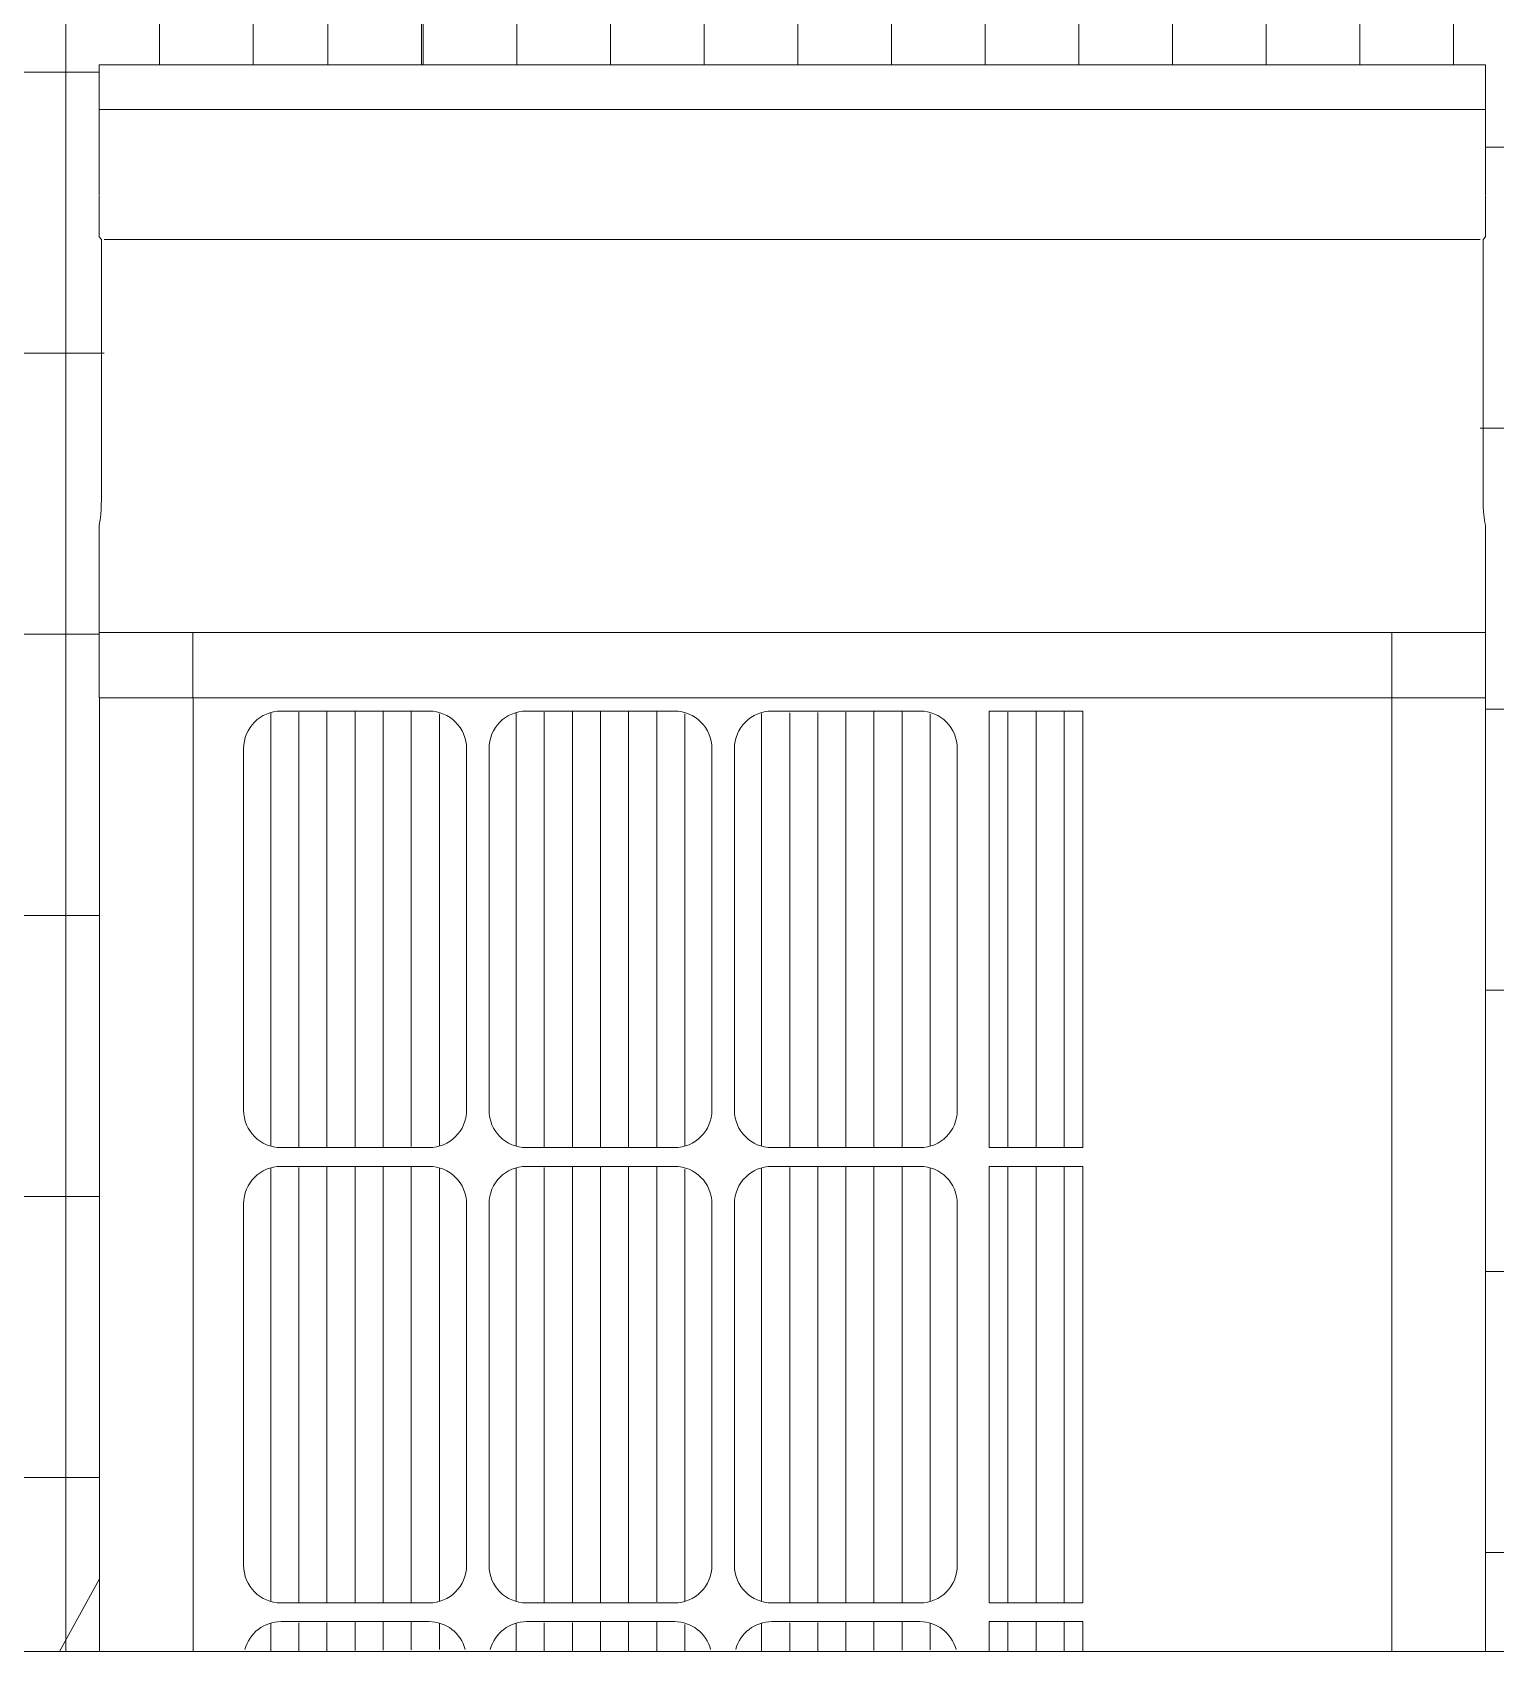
# Model space of a CAD drawing. Header units: millimetres. Extents: x -33493 to 146110, y 17338 to 47807.
# Drawn here: x 8017 to 8798, y 37865 to 38729 of the extents above; entities that cross this region are included whole.
import ezdxf

# ---------------------------------------------------------------- set-up
doc = ezdxf.new("R2010")
doc.units = ezdxf.units.MM
doc.linetypes.add('Dash', pattern=[952.5, 476.25, -476.25])
for name, color, linetype, lineweight in [('0-1', 7, 'Continuous', 5), ('A-_GENM----_H', 7, 'Dash', 9), ('C-_SITE----_E', 7, 'Continuous', 9)]:
    doc.layers.add(name, color=color, linetype=linetype, lineweight=lineweight)
for name, color, linetype, lineweight, true_color in [('A-_DOOR----_E-1', 6, 'Continuous', 9, 0xff00ff), ('A-_WALL----_E-1', 6, 'Continuous', 9, 0xff00ff), ('C-_SITE----_E-1', 6, 'Continuous', 9, 0xff00ff), ('M-_EQPT----_E-1', 6, 'Continuous', 9, 0xff00ff)]:
    doc.layers.add(name, color=color, linetype=linetype, lineweight=lineweight, true_color=true_color)

# ---------------------------------------------------------------- blocks, each defined once
blk = doc.blocks.new('1599_DB_A_BLK2_ISS_ACMV_R21 23 1228_rvt-1-DOOR _ WINDOW SCHEDULE - ELEVATION 3 Copy 1')
at = {"layer": 'M-_EQPT----_E-1'}
h = blk.add_hatch(dxfattribs=at)
h.set_pattern_fill('FP_8', color=8, style=0, pattern_type=2)
h.set_pattern_definition([(90, (8188.809, 37886), (-15, 9e-16), [])])
h.paths.add_polyline_path([(8129.84, 37865), (8247.63, 37866.18), (8242.45, 37875.14), (8233.49, 37880.32), (8225.22, 37881), (8144.13, 37880.32), (8135.17, 37875.14), (8129.99, 37866.18)])
h.paths.add_polyline_path([(8195.78, 37891), (8233.49, 37891.68), (8242.75, 37897.25), (8245.63, 37901), (8248.31, 37911), (8247.63, 38109.18), (8242.45, 38118.14), (8233.49, 38123.32), (8228.31, 38124), (8144.13, 38123.32), (8135.17, 38118.14), (8129.99, 38109.18), (8129.31, 38104), (8130.7, 37905.82), (8131.99, 37901), (8136.9, 37895.86), (8144.13, 37891.68), (8149.31, 37891)])
h.paths.add_polyline_path([(8149.31, 38134), (8233.49, 38134.68), (8242.45, 38139.86), (8245.63, 38144), (8248.31, 38154), (8247.63, 38352.18), (8242.45, 38360.18), (8238.31, 38364.32), (8228.31, 38367), (8144.13, 38366.32), (8135.17, 38361.14), (8129.99, 38352.18), (8129.31, 38347), (8130.7, 38148.82), (8131.99, 38144), (8136.9, 38138.86), (8144.13, 38134.68)])
h = blk.add_hatch(dxfattribs=at)
h.set_pattern_fill('FP_7', color=8, style=0, pattern_type=2)
h.set_pattern_definition([(90, (8319.809, 37886), (-15, 9e-16), [])])
h.paths.add_polyline_path([(8364.49, 37865), (8378.63, 37866.18), (8372.44, 37875.92), (8369.31, 37878.32), (8359.31, 37881), (8275.13, 37880.32), (8266.17, 37875.14), (8261.97, 37865), (8359.31, 37865)])
h.paths.add_polyline_path([(8283.35, 37891), (8364.49, 37891.68), (8373.68, 37897.25), (8378.63, 37905.82), (8379.31, 37911), (8378.63, 38109.18), (8372.44, 38118.92), (8369.31, 38121.32), (8359.31, 38124), (8275.13, 38123.32), (8266.17, 38118.14), (8260.99, 38109.18), (8260.31, 38104), (8261.7, 37905.82), (8262.99, 37901), (8266.17, 37896.86), (8275.13, 37891.68), (8280.31, 37891)])
h.paths.add_polyline_path([(8356.27, 38134), (8364.49, 38134.68), (8373.45, 38139.86), (8376.63, 38144), (8379.31, 38154), (8378.63, 38352.18), (8373.45, 38360.18), (8369.31, 38364.32), (8359.31, 38367), (8275.13, 38366.32), (8266.17, 38361.14), (8260.99, 38352.18), (8260.31, 38347), (8261.7, 38148.82), (8262.99, 38144), (8266.17, 38139.86), (8275.13, 38134.68), (8280.31, 38134)])
h = blk.add_hatch(dxfattribs=at)
h.set_pattern_fill('FP_6', color=8, style=0, pattern_type=2)
h.set_pattern_definition([(90, (8450.809, 37886), (-15, 9e-16), [])])
h.paths.add_polyline_path([(8411.31, 37865), (8509.63, 37866.18), (8504.45, 37875.14), (8495.49, 37880.32), (8490.21, 37881), (8406.13, 37880.32), (8397.17, 37875.14), (8392.97, 37865), (8411.11, 37865)])
h.paths.add_polyline_path([(8487.27, 37891), (8495.49, 37891.68), (8504.68, 37897.25), (8509.63, 37905.82), (8510.31, 37911), (8509.63, 38109.18), (8504.45, 38118.14), (8495.49, 38123.32), (8490.21, 38124), (8406.13, 38123.32), (8397.17, 38118.14), (8391.99, 38109.18), (8391.31, 38104), (8391.99, 37905.82), (8397.17, 37896.86), (8406.13, 37891.68), (8411.31, 37891)])
h.paths.add_polyline_path([(8487.27, 38134), (8495.49, 38134.68), (8504.45, 38139.86), (8507.63, 38144), (8510.31, 38154), (8509.63, 38352.18), (8504.45, 38360.18), (8500.31, 38364.32), (8490.21, 38367), (8405.15, 38365.75), (8397.17, 38361.14), (8391.99, 38352.18), (8391.31, 38347), (8391.99, 38148.82), (8397.17, 38139.86), (8406.13, 38134.68), (8411.31, 38134)])
h = blk.add_hatch(dxfattribs=at)
h.set_pattern_fill('FP_5', color=8, style=0, pattern_type=2)
h.set_pattern_definition([(90, (8552.309, 37886), (-15, 9e-16), [])])
h.paths.add_polyline_path([(8527.31, 37865), (8577.31, 37865), (8577.31, 37881), (8527.31, 37881), (8527.31, 37866.18)])
h.paths.add_polyline_path([(8527.31, 37891), (8577.31, 37891), (8577.31, 38124), (8527.31, 38124), (8527.31, 37896.86)])
h.paths.add_polyline_path([(8527.31, 38134), (8577.31, 38134), (8577.31, 38367), (8527.31, 38366.32), (8527.31, 38139.86)])
at = {"layer": 'M-_EQPT----_E-1', "color": 8}
for p, q in [((8052.2, 38712), (8422.2, 38712)), ((8052.2, 38712), (8052.2, 38688)), ((8200.1, 38712), (8202.34, 38712)), ((8284.62, 38712), (8286.54, 38712)), ((8371.91, 38712), (8382.84, 38712)), ((8422.2, 38712), (8792.2, 38712)), ((8461.56, 38712), (8472.49, 38712)), ((8557.86, 38712), (8559.78, 38712)), ((8642.07, 38712), (8644.3, 38712)), ((8792.2, 38688), (8792.2, 38712)), ((8422.2, 38688), (8052.2, 38688)), ((8792.2, 38688), (8422.2, 38688)), ((8052.19, 38620.17), (8053.37, 38618.66)), ((8053.37, 38618.66), (8053.37, 38479.14)), ((8054.94, 38618.66), (8422.2, 38618.66)), ((8422.2, 38618.66), (8789.46, 38618.66)), ((8791.03, 38618.66), (8792.21, 38620.17)), ((8791.03, 38479.14), (8791.03, 38618.66)), ((8052.2, 38409), (8102.2, 38409)), ((8052.2, 38374), (8052.2, 38409)), ((8102.2, 38409), (8742.2, 38409)), ((8102.2, 38409), (8102.2, 38374)), ((8742.2, 38409), (8792.2, 38409)), ((8742.2, 38374), (8742.2, 38409)), ((8792.2, 38409), (8792.2, 38374)), ((8102.2, 38374), (8052.2, 38374)), ((8052.31, 37865), (8052.31, 38374)), ((8742.2, 38374), (8102.31, 38374)), ((8102.31, 38374), (8742.2, 38374)), ((8102.31, 37865), (8102.31, 38374)), ((8742.31, 38374), (8792.31, 38374)), ((8742.31, 37865), (8742.31, 38374)), ((8792.31, 37865), (8792.31, 38374)), ((8149.31, 38367), (8228.31, 38367)), ((8280.31, 38367), (8359.31, 38367)), ((8411.31, 38367), (8490.31, 38367)), ((8527.31, 38134), (8527.31, 38367)), ((8527.31, 38367), (8577.31, 38367)), ((8577.31, 38367), (8577.31, 38134)), ((8129.31, 38154), (8129.31, 38347)), ((8248.31, 38347), (8248.31, 38154)), ((8260.31, 38154), (8260.31, 38347)), ((8379.31, 38347), (8379.31, 38154)), ((8391.31, 38154), (8391.31, 38347)), ((8510.31, 38347), (8510.31, 38154)), ((8228.31, 38134), (8149.31, 38134)), ((8359.31, 38134), (8280.31, 38134)), ((8490.31, 38134), (8411.31, 38134)), ((8577.31, 38134), (8527.31, 38134)), ((8149.31, 38124), (8228.31, 38124)), ((8280.31, 38124), (8359.31, 38124)), ((8411.31, 38124), (8490.31, 38124)), ((8527.31, 37891), (8527.31, 38124)), ((8527.31, 38124), (8577.31, 38124)), ((8577.31, 38124), (8577.31, 37891)), ((8129.31, 37911), (8129.31, 38104)), ((8248.31, 38104), (8248.31, 37911)), ((8260.31, 37911), (8260.31, 38104)), ((8379.31, 38104), (8379.31, 37911)), ((8391.31, 37911), (8391.31, 38104)), ((8510.31, 38104), (8510.31, 37911)), ((8228.31, 37891), (8149.31, 37891)), ((8359.31, 37891), (8280.31, 37891)), ((8490.31, 37891), (8411.31, 37891)), ((8577.31, 37891), (8527.31, 37891)), ((8149.31, 37881), (8228.31, 37881)), ((8280.31, 37881), (8359.31, 37881)), ((8411.31, 37881), (8490.31, 37881)), ((8527.31, 37865), (8527.31, 37881)), ((8527.31, 37881), (8577.31, 37881)), ((8577.31, 37881), (8577.31, 37865))]:
    blk.add_line(p, q, dxfattribs=at)
at = {"layer": 'M-_EQPT----_E-1', "color": 8, "flags": 128}
for points in [[(8052.2, 38466.18), (8052.66, 38469.03), (8053.01, 38471.91), (8053.24, 38474.79), (8053.36, 38477.68), (8053.37, 38479.14)], [(8791.03, 38479.14), (8791.09, 38476.25), (8791.26, 38473.36), (8791.55, 38470.48), (8791.95, 38467.62), (8792.2, 38466.18)]]:
    blk.add_lwpolyline(points, dxfattribs=at)
at = {"layer": 'M-_EQPT----_E-1', "color": 8}
for centre, start, end in [((8149.31, 38347), 90, 180), ((8228.31, 38347), 0, 90), ((8280.31, 38347), 90, 180), ((8359.31, 38347), 0, 90), ((8411.31, 38347), 90, 180), ((8490.31, 38347), 0, 90), ((8149.31, 38154), 180, 270), ((8228.31, 38154), 270, 0), ((8280.31, 38154), 180, 270), ((8359.31, 38154), 270, 0), ((8411.31, 38154), 180, 270), ((8490.31, 38154), 270, 0), ((8149.31, 38104), 90, 180), ((8228.31, 38104), 0, 90), ((8280.31, 38104), 90, 180), ((8359.31, 38104), 0, 90), ((8411.31, 38104), 90, 180), ((8490.31, 38104), 0, 90), ((8149.31, 37911), 180, 270), ((8228.31, 37911), 270, 0), ((8280.31, 37911), 180, 270), ((8359.31, 37911), 270, 0), ((8411.31, 37911), 180, 270), ((8490.31, 37911), 270, 0), ((8149.31, 37861), 90, 165), ((8228.31, 37861), 15, 90), ((8280.31, 37861), 90, 165), ((8359.31, 37861), 15, 90), ((8411.31, 37861), 90, 165), ((8490.31, 37861), 15, 90)]:
    blk.add_arc(centre, 20, start, end, dxfattribs=at)
for points, knots in [([(8052.2, 38688), (8052.2, 38680.54), (8052.2, 38670.03), (8052.2, 38657.32), (8052.2, 38649.22), (8052.2, 38644.49), (8052.2, 38642.5)], [-1, -1, -1, -1, -0.9038462, -0.8557692, -0.8076923, -0.7692308, -0.7692308, -0.7692308, -0.7692308]), ([(8052.2, 38642.19), (8052.2, 38639.32), (8052.2, 38632.12), (8052.2, 38624.23), (8052.2, 38620), (8052.2, 38620), (8052.2, 38622.61), (8052.2, 38624.51)], [-0.7672474, -0.7672474, -0.7672474, -0.7672474, -0.7115385, -0.6153846, -0.5384615, -0.4615385, -0.3846154, -0.3846154, -0.3846154, -0.3846154]), ([(8792.2, 38624.51), (8792.2, 38622.61), (8792.2, 38620), (8792.2, 38620), (8792.2, 38623.91), (8792.2, 38631.36), (8792.2, 38638.34), (8792.2, 38642.2)], [-0.6153846, -0.6153846, -0.6153846, -0.6153846, -0.5384615, -0.4615385, -0.3846154, -0.3076923, -0.2327846, -0.2327846, -0.2327846, -0.2327846]), ([(8052.2, 38466.18), (8052.2, 38466.18), (8052.2, 38465.69), (8052.2, 38463.95), (8052.2, 38461.99), (8052.2, 38460.56), (8052.2, 38459.74), (8052.2, 38459.14), (8052.2, 38458.53), (8052.2, 38457.66), (8052.2, 38456.04), (8052.2, 38453.48), (8052.2, 38450.79), (8052.2, 38448.67), (8052.2, 38447.14), (8052.2, 38445.63), (8052.2, 38443.58), (8052.2, 38441), (8052.2, 38437.94), (8052.2, 38434.99), (8052.2, 38432.13), (8052.2, 38428.37), (8052.2, 38423.98), (8052.2, 38419.18), (8052.2, 38413.57), (8052.2, 38410.56), (8052.2, 38409)], [-0.5, -0.5, -0.5, -0.5, -0.4791667, -0.4583333, -0.4375, -0.4270833, -0.421875, -0.4166667, -0.4114583, -0.40625, -0.3958333, -0.375, -0.3541667, -0.34375, -0.3333333, -0.3229167, -0.3125, -0.2916667, -0.2708333, -0.25, -0.2291667, -0.2083333, -0.1666667, -0.125, -0.0833333, 0, 0, 0, 0]), ([(8792.2, 38409), (8792.2, 38410.56), (8792.2, 38413.57), (8792.2, 38419.2), (8792.2, 38424.01), (8792.2, 38428.4), (8792.2, 38432.15), (8792.2, 38435.01), (8792.2, 38437.95), (8792.2, 38441.01), (8792.2, 38443.58), (8792.2, 38445.63), (8792.2, 38447.14), (8792.2, 38448.67), (8792.2, 38450.8), (8792.2, 38453.49), (8792.2, 38456.05), (8792.2, 38457.67), (8792.2, 38458.54), (8792.2, 38459.15), (8792.2, 38459.75), (8792.2, 38460.56), (8792.2, 38462), (8792.2, 38463.95), (8792.2, 38465.7), (8792.2, 38466.18), (8792.2, 38466.18)], [-1, -1, -1, -1, -0.9166667, -0.875, -0.8333333, -0.7916667, -0.7708333, -0.75, -0.7291667, -0.7083333, -0.6875, -0.6770833, -0.6666667, -0.65625, -0.6458333, -0.625, -0.6041667, -0.59375, -0.5885417, -0.5833333, -0.578125, -0.5729167, -0.5625, -0.5416667, -0.5208333, -0.5, -0.5, -0.5, -0.5])]:
    blk.add_open_spline(points, degree=3, knots=knots, dxfattribs=at)
blk.add_open_spline([(8792.2, 38642.51), (8792.2, 38646.49), (8792.2, 38655.32), (8792.2, 38670.69), (8792.2, 38682.03), (8792.2, 38688)], degree=3, dxfattribs=at)
blk = doc.blocks.new('BRC FENCE - BRC FENCE-6055382-DOOR _ WINDOW SCHEDULE - ELEVATION 3 Copy 1')
at = {"layer": 'C-_SITE----_E'}
h = blk.add_hatch(dxfattribs=at)
h.set_pattern_fill('FP_1', color=256, style=0, pattern_type=2)
h.set_pattern_definition([(0, (7725.12, 38217.9), (0, 150), []), (90, (7725.125, 38217.9), (-50, 3e-15), [])])
h.paths.add_polyline_path([(5746.69, 37865), (6052.31, 37865), (6052.2, 38469.18), (6054.94, 38482.14), (6053.54, 38621.66), (6052.2, 38628.23), (6052.2, 38715), (6792.2, 38715), (6790.86, 38621.66), (6789.46, 38618.66), (6790.09, 38479.14), (6792.2, 38461.75), (6792.31, 37865), (6802.97, 37865), (6810.12, 37872.76), (6810.12, 37881.99), (6913.11, 37935), (6942.98, 37935), (6942.98, 37920.53), (6849.98, 37872.66), (6851.3, 37865), (7043.26, 37865), (7043.26, 37878.5), (7058.26, 37878.5), (7074.27, 37891.93), (7074.27, 39250.7), (5746.69, 39246.13), (5746.69, 38321.9), (5770.71, 38307.74), (5770.18, 38250), (5746.69, 38250), (5746.69, 37897.25)])
h.paths.add_polyline_path([(9432.38, 37865), (9703.56, 37865), (9703.56, 39259.75), (8224.28, 39253.2), (8224.28, 38712), (8792.2, 38712), (8792.2, 38624.51), (8789.46, 38618.66), (8789.46, 38479.14), (8792.2, 38459.15), (8792.31, 37865), (9314.61, 37865)])
blk = doc.blocks.new('GATE - 1200L x 2200H - B3-MG01 2-5368641-DOOR _ WINDOW SCHEDULE - ELEVATION 3 Copy 1')
at = {"layer": 'A-_DOOR----_E-1'}
h = blk.add_hatch(dxfattribs=at)
h.set_pattern_fill('FP_4', color=256, style=0, pattern_type=2)
h.set_pattern_definition([(0, (5784.28, 37357.9), (0, 150), []), (90, (5784.276, 37357.897), (-50, 3e-15), [])])
h.paths.add_polyline_path([(7918.15, 37865), (8052.31, 37865), (8052.2, 38466.18), (8054.94, 38479.14), (8054.94, 38618.66), (8052.2, 38628.23), (8052.2, 38712), (8174.28, 38712), (8174.28, 39217.89), (7699.28, 39217.9), (7699.28, 38291.09), (7808.24, 38291.12), (7840.59, 38289.91), (7847.76, 38287.84), (7848.46, 38287.05), (7854.24, 38286.33), (7868.81, 38255.01), (7862.66, 38255.01), (7864.08, 38249.72), (7867.45, 38250.81), (7868.81, 38246.52), (7870.3, 38246.52), (7868.79, 38187.9), (7848.65, 38186.5), (7850.12, 38186), (7870.53, 38186), (7868.8, 37942.34), (7864.05, 37940.72), (7866.82, 37941.26), (7871.91, 37942), (7874.74, 37942), (7875.65, 37901.58), (7903.15, 37878.5), (7918.15, 37878.5)])
h.paths.add_polyline_path([(7723.15, 37878.5), (7723.2, 37880.09), (7722.43, 37879.5), (7722.95, 37878.5)])
h.paths.add_polyline_path([(7786.14, 37878.5), (7763.15, 37880.09), (7763.88, 37878.5), (7783.58, 37878.5)])
h.paths.add_polyline_path([(7851.96, 37888.5), (7851.96, 37889.35), (7851.65, 37888.5)])
h.paths.add_polyline_path([(7838.75, 37931), (7845.62, 37925.66), (7846.97, 37931), (7844.78, 37931.68), (7841.92, 37931.23), (7840.41, 37931.89), (7838.81, 37931.03)])
h.paths.add_polyline_path([(7829.72, 37924.5), (7831.48, 37931.89), (7829.56, 37929.98)])
h.paths.add_polyline_path([(7710.09, 37924.5), (7717.24, 37931), (7713.84, 37936.64), (7712.59, 37933.5), (7706.16, 37934.13), (7706.57, 37931), (7713.43, 37930.84), (7710.55, 37925.38)])
h.paths.add_polyline_path([(7776.22, 37924.5), (7773.72, 37931), (7780.14, 37931), (7780.06, 37933.5), (7772.88, 37933.5), (7771.7, 37935.75), (7770.1, 37930.05), (7775.75, 37924.92)])
h.paths.add_polyline_path([(7829.54, 37931), (7826.86, 37932.8), (7826.86, 37931), (7828.57, 37931)])
h.paths.add_polyline_path([(7786.78, 37931), (7791.3, 37931.94), (7791.12, 37933.5), (7784.03, 37933.5), (7782.8, 37935.72), (7782.05, 37931), (7784.95, 37931)])
h.paths.add_polyline_path([(7768.98, 37931), (7769.06, 37931), (7767.6, 37933.5), (7767.05, 37932.83), (7768.67, 37931)])
h.paths.add_polyline_path([(7704.26, 37931), (7706.16, 37931), (7702.7, 37936.61), (7701.36, 37933.5), (7699.28, 37933.5), (7699.52, 37931), (7703.95, 37931)])
h.paths.add_polyline_path([(7802.17, 37931), (7802.26, 37931), (7800.8, 37933.5), (7795.2, 37933.5), (7793.9, 37935.68), (7793.17, 37931), (7801.81, 37931)])
h.paths.add_polyline_path([(7813.23, 37931), (7814.9, 37931.67), (7817.3, 37936.83), (7816.95, 37943.81), (7817.99, 37973.4), (7813.96, 37971), (7815.35, 37970.48), (7814.34, 37933.5), (7806.04, 37935.02), (7804.9, 37935.44), (7803.4, 37931), (7813.03, 37931)])
h.paths.add_polyline_path([(7717.24, 37931), (7719.26, 37931.58), (7718.7, 37933.5), (7717.24, 37934.13), (7717.01, 37933.5)])
h.paths.add_polyline_path([(7823.63, 37980.54), (7824.1, 37981.44), (7823.75, 37981.03)])
h.paths.add_polyline_path([(7821.55, 38152.1), (7816.95, 38160.36), (7815.35, 38158.44), (7820, 38153.77), (7820.91, 38152.79)])
h.paths.add_polyline_path([(7810.88, 38160.41), (7806.4, 38161.45), (7804.94, 38186.5), (7806.4, 38186), (7806.4, 38161.3), (7810.75, 38160.44)])
h.paths.add_polyline_path([(7837.12, 38186), (7834.92, 38186.5), (7834.92, 38186)])
for p, q in [((8224.28, 39267.9), (8224.28, 38712)), ((8174.28, 38712), (8174.28, 39217.9))]:
    blk.add_line(p, q, dxfattribs=at)
at = {"layer": 'A-_GENM----_H'}
for p, q in [((7649.61, 39267.29), (8054.94, 38527.12)), ((8031.03, 37865), (8052.31, 37903.87))]:
    blk.add_line(p, q, dxfattribs=at)

msp = doc.modelspace()

# ---------------------------------------------------------------- linework, layer by layer
at = {"layer": 'A-_WALL----_E-1'}
msp.add_line((10920.71, 37865), (-7929.29, 37865), dxfattribs=at)

# ---------------------------------------------------------------- block references
at = {"layer": '0-1'}
msp.add_blockref('1599_DB_A_BLK2_ISS_ACMV_R21 23 1228_rvt-1-DOOR _ WINDOW SCHEDULE - ELEVATION 3 Copy 1', (0, 0), dxfattribs=at)
at = {"layer": 'A-_DOOR----_E-1'}
msp.add_blockref('GATE - 1200L x 2200H - B3-MG01 2-5368641-DOOR _ WINDOW SCHEDULE - ELEVATION 3 Copy 1', (0, 0), dxfattribs=at)
at = {"layer": 'C-_SITE----_E-1'}
msp.add_blockref('BRC FENCE - BRC FENCE-6055382-DOOR _ WINDOW SCHEDULE - ELEVATION 3 Copy 1', (0, 0), dxfattribs=at)

doc.saveas('drawing.dxf')
